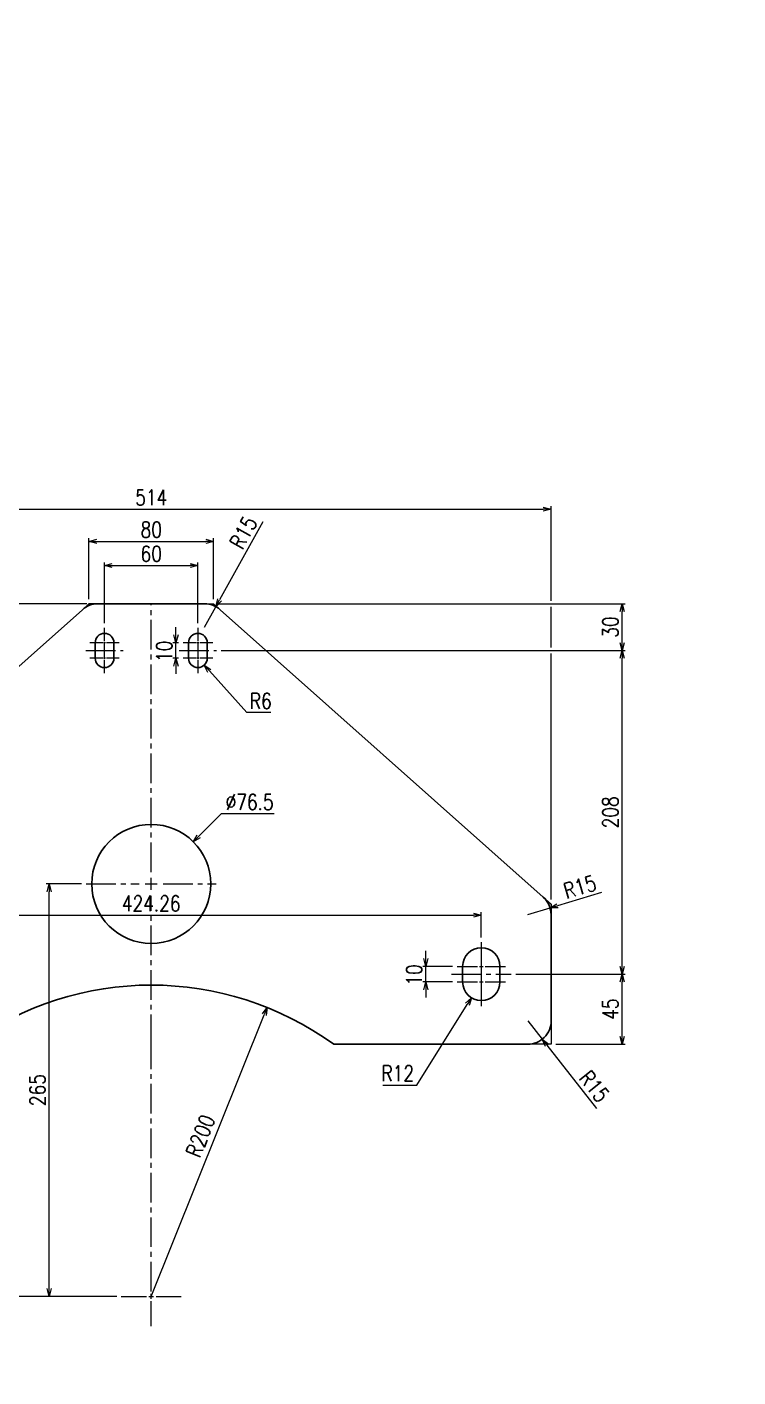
# Model space of a CAD drawing. Header units: millimetres. Extents: x 0 to 70370, y 0 to 11543.
# Drawn here: x 4933 to 5390, y 1235 to 2103 of the extents above; entities that cross this region are included whole.
import ezdxf
from ezdxf import colors
from ezdxf.entities.mleader import LeaderData, LeaderLine
from ezdxf.enums import TextEntityAlignment as Align
from ezdxf.math import Vec2, Vec3

# ---------------------------------------------------------------- set-up
doc = ezdxf.new("R2010")
doc.units = ezdxf.units.MM
doc.linetypes.add('CENTER2', pattern=[28.575, 19.05, -3.175, 3.175, -3.175])
for name, color, linetype, lineweight in [('01_外形線', 7, 'Continuous', 25), ('04_中心線', 1, 'CENTER2', 9), ('07_寸法線', 3, 'Continuous', 9)]:
    doc.layers.add(name, color=color, linetype=linetype, lineweight=lineweight)
doc.layers.add('10_補助線', color=8, linetype='Continuous', lineweight=13, plot=False)
doc.styles.get("Standard").update_dxf_attribs({"font": 'arial.ttf'})
doc.styles.add('寸法用', font='simplex.shx', dxfattribs={"width": 0.8, "bigfont": '@extfont2.shx'})
doc.dimstyles.new('機械製図用', dxfattribs={"dimtxt": 3.5, "dimasz": 3.5, "dimexe": 2, "dimexo": 0, "dimgap": 1.2, "dimtad": 1, "dimdsep": 46, "dimtxsty": '寸法用', "dimblk": 'OPEN30', "dimcen": 0, "dimclrd": 256, "dimclre": 256, "dimclrt": 7, "dimazin": 2, "dimtm": 1e-09, "dimtfac": 0.75, "dimtmove": 0, "dimatfit": 3, "dimldrblk": 'OPEN30', "dimfxl": 1, "dimlwd": -1, "dimlwe": -1, "dimarcsym": 0})
doc.dimstyles.new('機械製図用$3', dxfattribs={"dimtxt": 3.5, "dimasz": 3.5, "dimexe": 2, "dimexo": 0, "dimgap": 1.2, "dimtad": 1, "dimtih": 1, "dimtoh": 1, "dimdsep": 46, "dimtxsty": '寸法用', "dimblk": 'OPEN30', "dimcen": 0, "dimsd1": 1, "dimclrd": 256, "dimclre": 256, "dimclrt": 7, "dimazin": 2, "dimtm": 1e-09, "dimtfac": 0.75, "dimtofl": 0, "dimtmove": 0, "dimatfit": 3, "dimldrblk": 'OPEN30', "dimfxl": 1, "dimlwd": -1, "dimlwe": -1, "dimarcsym": 0})

# ---------------------------------------------------------------- blocks, each defined once
blk = doc.blocks.new('AM_BALLOON1')
at = {"transparency": 16777216}
blk.add_circle((0, 0), 5, dxfattribs=at)
blk.add_attdef('B_NUMBER', text='', height=3, dxfattribs=at).set_placement((0, 0), align=Align.MIDDLE_CENTER)
blk = doc.blocks.new('_OPEN')
at = {"color": 0, "linetype": 'ByBlock'}
for p, q in [((-1, 0.17), (0, 0)), ((0, 0), (-1, -0.17)), ((0, 0), (-1, 0))]:
    blk.add_line(p, q, dxfattribs=at)
blk = doc.blocks.new('_Open30')
at = {"color": 0, "linetype": 'ByBlock', "lineweight": -2}
for p, q in [((-1, 0.27), (0, 0)), ((0, 0), (-1, -0.27)), ((0, 0), (-1, 0))]:
    blk.add_line(p, q, dxfattribs=at)
blk = doc.blocks.new('*D2065')
at = {"layer": '07_寸法線', "transparency": 16777216}
for p, q in [((4972.63, 1735.21), (4972.63, 1774.33)), ((4977.63, 1772.33), (5047.63, 1772.33)), ((5052.63, 1735.21), (5052.63, 1774.33))]:
    blk.add_line(p, q, dxfattribs=at)
at = {"layer": 'Defpoints', "color": 0, "transparency": 16777216}
for p in [(5052.63, 1772.33), (4972.63, 1732.21), (5052.63, 1732.21)]:
    blk.add_point(p, dxfattribs=at)
at = {"layer": '07_寸法線', "transparency": 16777216, "xscale": 5, "yscale": 5, "zscale": 5, "rotation": 180}
blk.add_blockref('_Open30', (4972.63, 1772.33), dxfattribs=at)
at = {"layer": '07_寸法線', "transparency": 16777216, "xscale": 5, "yscale": 5, "zscale": 5}
blk.add_blockref('_Open30', (5052.63, 1772.33), dxfattribs=at)
at = {"layer": '07_寸法線', "color": 7, "transparency": 16777216, "insert": (5012.63, 1779.83), "char_height": 10, "attachment_point": 5, "style": '寸法用'}
blk.add_mtext('80', dxfattribs=at)
blk = doc.blocks.new('*D2066')
at = {"layer": '07_寸法線', "transparency": 16777216}
for p, q in [((4971.29, 1732.21), (4711.52, 1732.21)), ((4713.52, 1454.21), (4713.52, 1727.21)), ((4752.5, 1449.21), (4711.52, 1449.21))]:
    blk.add_line(p, q, dxfattribs=at)
at = {"layer": 'Defpoints', "color": 0, "transparency": 16777216}
for p in [(4713.52, 1732.21), (4974.29, 1732.21), (4755.5, 1449.21)]:
    blk.add_point(p, dxfattribs=at)
at = {"layer": '07_寸法線', "transparency": 16777216, "xscale": 5, "yscale": 5, "zscale": 5}
for p, rotation in [((4713.52, 1732.21), 90), ((4713.52, 1449.21), 270)]:
    blk.add_blockref('_Open30', p, dxfattribs=dict(at, rotation=rotation))
at = {"layer": '07_寸法線', "color": 7, "transparency": 16777216, "insert": (4706.02, 1590.71), "char_height": 10, "attachment_point": 5, "rotation": 90, "style": '寸法用'}
blk.add_mtext('283', dxfattribs=at)
blk = doc.blocks.new('*U2009')
at = {"layer": '04_中心線', "color": 0, "linetype": 'CENTER2', "transparency": 16777216}
for p, q in [((0, 3.14), (0, 162)), ((-19.21, 0), (-3.14, 0)), ((3.14, 0), (19.21, 0)), ((0, -19.21), (0, -3.14))]:
    blk.add_line(p, q, dxfattribs=at)
at = {"layer": '04_中心線', "color": 0, "linetype": 'Continuous', "transparency": 16777216}
for p, q in [((-1.57, 0), (1.57, 0)), ((0, -1.57), (0, 1.57))]:
    blk.add_line(p, q, dxfattribs=at)
blk = doc.blocks.new('*D2067')
at = {"layer": '07_寸法線', "transparency": 16777216}
blk.add_line((5012.63, 1287.21), (5085.32, 1468.16), dxfattribs=at)
at = {"layer": 'Defpoints', "color": 0, "transparency": 16777216}
for p in [(5087.18, 1472.8), (5012.63, 1287.21)]:
    blk.add_point(p, dxfattribs=at)
at = {"layer": '07_寸法線', "transparency": 16777216, "xscale": 5, "yscale": 5, "zscale": 5, "rotation": 68.11657860241499}
blk.add_blockref('_Open30', (5087.18, 1472.8), dxfattribs=at)
at = {"layer": '07_寸法線', "color": 7, "transparency": 16777216, "insert": (5044.3, 1390.24), "char_height": 10, "attachment_point": 5, "rotation": 68.11658, "style": '寸法用'}
blk.add_mtext('R200', dxfattribs=at)
blk = doc.blocks.new('*D2068')
at = {"layer": '07_寸法線', "transparency": 16777216}
for p, q in [((4752.5, 1449.21), (4711.52, 1449.21)), ((4713.52, 1292.21), (4713.52, 1444.21)), ((4990.43, 1287.21), (4711.52, 1287.21))]:
    blk.add_line(p, q, dxfattribs=at)
at = {"layer": 'Defpoints', "color": 0, "transparency": 16777216}
for p in [(4713.52, 1449.21), (4755.5, 1449.21), (4993.43, 1287.21)]:
    blk.add_point(p, dxfattribs=at)
at = {"layer": '07_寸法線', "transparency": 16777216, "xscale": 5, "yscale": 5, "zscale": 5}
for p, rotation in [((4713.52, 1449.21), 90), ((4713.52, 1287.21), 270)]:
    blk.add_blockref('_Open30', p, dxfattribs=dict(at, rotation=rotation))
at = {"layer": '07_寸法線', "color": 7, "transparency": 16777216, "insert": (4706.02, 1368.21), "char_height": 10, "attachment_point": 5, "rotation": 90, "style": '寸法用'}
blk.add_mtext('162', dxfattribs=at)
blk = doc.blocks.new('*D2069')
at = {"layer": '07_寸法線', "transparency": 16777216}
for p, q in [((4967.88, 1552.21), (4945.07, 1552.21)), ((4947.07, 1292.21), (4947.07, 1547.21)), ((4990.43, 1287.21), (4945.07, 1287.21))]:
    blk.add_line(p, q, dxfattribs=at)
at = {"layer": 'Defpoints', "color": 0, "transparency": 16777216}
for p in [(4947.07, 1552.21), (4970.88, 1552.21), (4993.43, 1287.21)]:
    blk.add_point(p, dxfattribs=at)
at = {"layer": '07_寸法線', "transparency": 16777216, "xscale": 5, "yscale": 5, "zscale": 5}
for p, rotation in [((4947.07, 1552.21), 90), ((4947.07, 1287.21), 270)]:
    blk.add_blockref('_Open30', p, dxfattribs=dict(at, rotation=rotation))
at = {"layer": '07_寸法線', "color": 7, "transparency": 16777216, "insert": (4939.57, 1419.71), "char_height": 10, "attachment_point": 5, "rotation": 90, "style": '寸法用'}
blk.add_mtext('265', dxfattribs=at)
blk = doc.blocks.new('*D2071')
at = {"layer": '07_寸法線', "transparency": 16777216}
for p, q in [((4982.63, 1719.71), (4982.63, 1758.83)), ((4987.63, 1756.83), (5037.63, 1756.83)), ((5042.63, 1719.71), (5042.63, 1758.83))]:
    blk.add_line(p, q, dxfattribs=at)
at = {"layer": 'Defpoints', "color": 0, "transparency": 16777216}
for p in [(5042.63, 1756.83), (4982.63, 1716.71), (5042.63, 1716.71)]:
    blk.add_point(p, dxfattribs=at)
at = {"layer": '07_寸法線', "transparency": 16777216, "xscale": 5, "yscale": 5, "zscale": 5, "rotation": 180}
blk.add_blockref('_Open30', (4982.63, 1756.83), dxfattribs=at)
at = {"layer": '07_寸法線', "transparency": 16777216, "xscale": 5, "yscale": 5, "zscale": 5}
blk.add_blockref('_Open30', (5042.63, 1756.83), dxfattribs=at)
at = {"layer": '07_寸法線', "color": 7, "transparency": 16777216, "insert": (5012.63, 1764.33), "char_height": 10, "attachment_point": 5, "style": '寸法用'}
blk.add_mtext('60', dxfattribs=at)
blk = doc.blocks.new('*D2072')
at = {"layer": '07_寸法線', "transparency": 16777216}
for p, q in [((5246.97, 1494.21), (5317.26, 1494.21)), ((5315.26, 1454.21), (5315.26, 1489.21)), ((5272.63, 1449.21), (5317.26, 1449.21))]:
    blk.add_line(p, q, dxfattribs=at)
at = {"layer": 'Defpoints', "color": 0, "transparency": 16777216}
for p in [(5243.97, 1494.21), (5315.26, 1494.21), (5269.63, 1449.21)]:
    blk.add_point(p, dxfattribs=at)
at = {"layer": '07_寸法線', "transparency": 16777216, "xscale": 5, "yscale": 5, "zscale": 5}
for p, rotation in [((5315.26, 1494.21), 90), ((5315.26, 1449.21), 270)]:
    blk.add_blockref('_Open30', p, dxfattribs=dict(at, rotation=rotation))
at = {"layer": '07_寸法線', "color": 7, "transparency": 16777216, "insert": (5307.76, 1471.71), "char_height": 10, "attachment_point": 5, "rotation": 90, "style": '寸法用'}
blk.add_mtext('45', dxfattribs=at)
blk = doc.blocks.new('*D2074')
at = {"layer": '07_寸法線', "transparency": 16777216}
for p, q in [((5057.63, 1702.21), (5317.26, 1702.21)), ((5315.26, 1499.21), (5315.26, 1697.21)), ((5246.97, 1494.21), (5317.26, 1494.21))]:
    blk.add_line(p, q, dxfattribs=at)
at = {"layer": 'Defpoints', "color": 0, "transparency": 16777216}
for p in [(5054.63, 1702.21), (5315.26, 1702.21), (5243.97, 1494.21)]:
    blk.add_point(p, dxfattribs=at)
at = {"layer": '07_寸法線', "transparency": 16777216, "xscale": 5, "yscale": 5, "zscale": 5}
for p, rotation in [((5315.26, 1702.21), 90), ((5315.26, 1494.21), 270)]:
    blk.add_blockref('_Open30', p, dxfattribs=dict(at, rotation=rotation))
at = {"layer": '07_寸法線', "color": 7, "transparency": 16777216, "insert": (5307.76, 1598.21), "char_height": 10, "attachment_point": 5, "rotation": 90, "style": '寸法用'}
blk.add_mtext('208', dxfattribs=at)
blk = doc.blocks.new('*U2008')
at = {"layer": '04_中心線', "color": 0, "linetype": 'CENTER2', "transparency": 16777216}
for p, q in [((0, 7.65), (0, 180)), ((-41.75, 0), (-7.65, 0)), ((7.65, 0), (41.75, 0)), ((0, -103), (0, -7.65))]:
    blk.add_line(p, q, dxfattribs=at)
at = {"layer": '04_中心線', "color": 0, "linetype": 'Continuous', "transparency": 16777216}
for p, q in [((-3.83, 0), (3.83, 0)), ((0, -3.83), (0, 3.83))]:
    blk.add_line(p, q, dxfattribs=at)
blk = doc.blocks.new('*D2075')
at = {"layer": '07_寸法線', "transparency": 16777216}
for p, q in [((4755.63, 1734.09), (4755.63, 1794.97)), ((4760.63, 1792.97), (5264.63, 1792.97)), ((5269.63, 1734.09), (5269.63, 1794.97)), ((4755.63, 1542.21), (4755.63, 1730.34)), ((5269.63, 1704.09), (5269.63, 1730.34)), ((5269.63, 1542.21), (5269.63, 1700.34))]:
    blk.add_line(p, q, dxfattribs=at)
at = {"layer": 'Defpoints', "color": 0, "transparency": 16777216}
for p in [(5269.63, 1792.97), (4755.63, 1539.21), (5269.63, 1539.21)]:
    blk.add_point(p, dxfattribs=at)
at = {"layer": '07_寸法線', "transparency": 16777216, "xscale": 5, "yscale": 5, "zscale": 5, "rotation": 180}
blk.add_blockref('_Open30', (4755.63, 1792.97), dxfattribs=at)
at = {"layer": '07_寸法線', "transparency": 16777216, "xscale": 5, "yscale": 5, "zscale": 5}
blk.add_blockref('_Open30', (5269.63, 1792.97), dxfattribs=at)
at = {"layer": '07_寸法線', "color": 7, "transparency": 16777216, "insert": (5012.63, 1800.47), "char_height": 10, "attachment_point": 5, "style": '寸法用'}
blk.add_mtext('514', dxfattribs=at)
blk = doc.blocks.new('*D2076')
at = {"layer": '07_寸法線', "transparency": 16777216}
for p, q in [((5055.63, 1732.21), (5317.26, 1732.21)), ((5315.26, 1707.21), (5315.26, 1727.21)), ((5272.63, 1702.21), (5317.26, 1702.21))]:
    blk.add_line(p, q, dxfattribs=at)
at = {"layer": 'Defpoints', "color": 0, "transparency": 16777216}
for p in [(5052.63, 1732.21), (5315.26, 1732.21), (5269.63, 1702.21)]:
    blk.add_point(p, dxfattribs=at)
at = {"layer": '07_寸法線', "transparency": 16777216, "xscale": 5, "yscale": 5, "zscale": 5}
for p, rotation in [((5315.26, 1732.21), 90), ((5315.26, 1702.21), 270)]:
    blk.add_blockref('_Open30', p, dxfattribs=dict(at, rotation=rotation))
at = {"layer": '07_寸法線', "color": 7, "transparency": 16777216, "insert": (5307.76, 1717.21), "char_height": 10, "attachment_point": 5, "rotation": 90, "style": '寸法用'}
blk.add_mtext('30', dxfattribs=at)
blk = doc.blocks.new('*D2079')
at = {"layer": '07_寸法線', "transparency": 16777216}
for p, q in [((5057.56, 1597.32), (5043.16, 1582.85)), ((5091.68, 1597.32), (5057.56, 1597.32))]:
    blk.add_line(p, q, dxfattribs=at)
at = {"layer": 'Defpoints', "color": 0, "transparency": 16777216}
for p in [(5039.63, 1579.31), (4985.64, 1525.11)]:
    blk.add_point(p, dxfattribs=at)
at = {"layer": '07_寸法線', "transparency": 16777216, "xscale": 5, "yscale": 5, "zscale": 5, "rotation": 225.1130028164063}
blk.add_blockref('_Open30', (5039.63, 1579.31), dxfattribs=at)
at = {"layer": '07_寸法線', "color": 7, "transparency": 16777216, "insert": (5075.87, 1604.82), "char_height": 10, "attachment_point": 5, "style": '寸法用'}
blk.add_mtext('∅76.5', dxfattribs=at)
blk = doc.blocks.new('*D2080')
at = {"layer": '07_寸法線', "transparency": 16777216}
for p, q in [((5183.3, 1422.99), (5215.75, 1474.8)), ((5161.38, 1422.99), (5183.3, 1422.99))]:
    blk.add_line(p, q, dxfattribs=at)
at = {"layer": 'Defpoints', "color": 0, "transparency": 16777216}
for p in [(5224.77, 1489.21), (5218.4, 1479.04)]:
    blk.add_point(p, dxfattribs=at)
at = {"layer": '07_寸法線', "transparency": 16777216, "xscale": 5, "yscale": 5, "zscale": 5, "rotation": 57.94675772785054}
blk.add_blockref('_Open30', (5218.4, 1479.04), dxfattribs=at)
at = {"layer": '07_寸法線', "color": 7, "transparency": 16777216, "insert": (5171.09, 1430.49), "char_height": 10, "attachment_point": 5, "style": '寸法用'}
blk.add_mtext('R12', dxfattribs=at)
blk = doc.blocks.new('*D2081')
at = {"layer": '07_寸法線', "transparency": 16777216}
for p, q in [((5074.07, 1662.25), (5049.99, 1689.03)), ((5089.53, 1662.25), (5074.07, 1662.25))]:
    blk.add_line(p, q, dxfattribs=at)
at = {"layer": 'Defpoints', "color": 0, "transparency": 16777216}
for p in [(5042.63, 1697.21), (5046.65, 1692.75)]:
    blk.add_point(p, dxfattribs=at)
at = {"layer": '07_寸法線', "transparency": 16777216, "xscale": 5, "yscale": 5, "zscale": 5, "rotation": 131.9660089245999}
blk.add_blockref('_Open30', (5046.65, 1692.75), dxfattribs=at)
at = {"layer": '07_寸法線', "color": 7, "transparency": 16777216, "insert": (5083.05, 1669.75), "char_height": 10, "attachment_point": 5, "style": '寸法用'}
blk.add_mtext('R6', dxfattribs=at)
blk = doc.blocks.new('*D2082')
at = {"layer": '07_寸法線', "transparency": 16777216}
for p, q in [((5189.1, 1504.21), (5189.1, 1509.21)), ((5206.27, 1499.21), (5187.1, 1499.21)), ((5189.1, 1489.21), (5189.1, 1499.21)), ((5206.27, 1489.21), (5187.1, 1489.21)), ((5189.1, 1484.21), (5189.1, 1479.21))]:
    blk.add_line(p, q, dxfattribs=at)
at = {"layer": 'Defpoints', "color": 0, "transparency": 16777216}
for p in [(5189.1, 1499.21), (5209.27, 1499.21), (5209.27, 1489.21)]:
    blk.add_point(p, dxfattribs=at)
at = {"layer": '07_寸法線', "transparency": 16777216, "xscale": 5, "yscale": 5, "zscale": 5}
for p, rotation in [((5189.1, 1499.21), 270), ((5189.1, 1489.21), 90)]:
    blk.add_blockref('_Open30', p, dxfattribs=dict(at, rotation=rotation))
at = {"layer": '07_寸法線', "color": 7, "transparency": 16777216, "insert": (5181.6, 1493.75), "char_height": 10, "attachment_point": 5, "rotation": 90, "style": '寸法用'}
blk.add_mtext('10', dxfattribs=at)
blk = doc.blocks.new('*D2083')
at = {"layer": '07_寸法線', "transparency": 16777216}
for p, q in [((5028.51, 1712.21), (5028.51, 1717.21)), ((5030.13, 1707.21), (5026.51, 1707.21)), ((5028.51, 1697.21), (5028.51, 1707.21)), ((5030.13, 1697.21), (5026.51, 1697.21)), ((5028.51, 1692.21), (5028.51, 1687.21))]:
    blk.add_line(p, q, dxfattribs=at)
at = {"layer": 'Defpoints', "color": 0, "transparency": 16777216}
for p in [(5028.51, 1707.21), (5033.13, 1707.21), (5033.13, 1697.21)]:
    blk.add_point(p, dxfattribs=at)
at = {"layer": '07_寸法線', "transparency": 16777216, "xscale": 5, "yscale": 5, "zscale": 5}
for p, rotation in [((5028.51, 1707.21), 270), ((5028.51, 1697.21), 90)]:
    blk.add_blockref('_Open30', p, dxfattribs=dict(at, rotation=rotation))
at = {"layer": '07_寸法線', "color": 7, "transparency": 16777216, "insert": (5021.01, 1701.62), "char_height": 10, "attachment_point": 5, "rotation": 90, "style": '寸法用'}
blk.add_mtext('10', dxfattribs=at)
blk = doc.blocks.new('*D2044')
at = {"layer": '07_寸法線', "transparency": 16777216}
for p, q in [((5254.63, 1464.21), (5263.93, 1452.43)), ((5299.07, 1407.89), (5267.02, 1448.51))]:
    blk.add_line(p, q, dxfattribs=at)
at = {"layer": 'Defpoints', "color": 0, "transparency": 16777216}
for p in [(5254.63, 1464.21), (5263.93, 1452.43)]:
    blk.add_point(p, dxfattribs=at)
at = {"layer": '07_寸法線', "transparency": 16777216, "xscale": 5, "yscale": 5, "zscale": 5, "rotation": 128.269585754039}
blk.add_blockref('_Open30', (5263.93, 1452.43), dxfattribs=at)
at = {"layer": '07_寸法線', "color": 7, "transparency": 16777216, "insert": (5297.39, 1422.12), "char_height": 10, "attachment_point": 5, "rotation": 308.26959, "style": '寸法用'}
blk.add_mtext('R15', dxfattribs=at)
blk = doc.blocks.new('*D2045')
at = {"layer": '07_寸法線', "transparency": 16777216}
for p, q in [((5301.99, 1546.65), (5273.8, 1538.21)), ((5254.63, 1532.48), (5269.01, 1536.78))]:
    blk.add_line(p, q, dxfattribs=at)
at = {"layer": 'Defpoints', "color": 0, "transparency": 16777216}
for p in [(5269.01, 1536.78), (5254.63, 1532.48)]:
    blk.add_point(p, dxfattribs=at)
at = {"layer": '07_寸法線', "transparency": 16777216, "xscale": 5, "yscale": 5, "zscale": 5, "rotation": 196.6611705849538}
blk.add_blockref('_Open30', (5269.01, 1536.78), dxfattribs=at)
at = {"layer": '07_寸法線', "color": 7, "transparency": 16777216, "insert": (5288.14, 1550.33), "char_height": 10, "attachment_point": 5, "rotation": 16.66117, "style": '寸法用'}
blk.add_mtext('R15', dxfattribs=at)
blk = doc.blocks.new('*D2046')
at = {"layer": '07_寸法線', "transparency": 16777216}
for p, q in [((5084.35, 1784.96), (5056.6, 1734.72)), ((5046.93, 1717.21), (5054.18, 1730.34))]:
    blk.add_line(p, q, dxfattribs=at)
at = {"layer": 'Defpoints', "color": 0, "transparency": 16777216}
for p in [(5054.18, 1730.34), (5046.93, 1717.21)]:
    blk.add_point(p, dxfattribs=at)
at = {"layer": '07_寸法線', "transparency": 16777216, "xscale": 5, "yscale": 5, "zscale": 5, "rotation": 241.0891395468761}
blk.add_blockref('_Open30', (5054.18, 1730.34), dxfattribs=at)
at = {"layer": '07_寸法線', "color": 7, "transparency": 16777216, "insert": (5071.88, 1777.9), "char_height": 10, "attachment_point": 5, "rotation": 61.08914, "style": '寸法用'}
blk.add_mtext('R15', dxfattribs=at)
blk = doc.blocks.new('*D2092')
at = {"layer": '07_寸法線', "transparency": 16777216}
for p, q in [((4800.5, 1517.71), (4800.5, 1534.16)), ((4805.5, 1532.16), (5219.77, 1532.16)), ((5224.77, 1517.71), (5224.77, 1534.16))]:
    blk.add_line(p, q, dxfattribs=at)
at = {"layer": 'Defpoints', "color": 0, "transparency": 16777216}
for p in [(5224.77, 1532.16), (4800.5, 1514.71), (5224.77, 1514.71)]:
    blk.add_point(p, dxfattribs=at)
at = {"layer": '07_寸法線', "transparency": 16777216, "xscale": 5, "yscale": 5, "zscale": 5, "rotation": 180}
blk.add_blockref('_Open30', (4800.5, 1532.16), dxfattribs=at)
at = {"layer": '07_寸法線', "transparency": 16777216, "xscale": 5, "yscale": 5, "zscale": 5}
blk.add_blockref('_Open30', (5224.77, 1532.16), dxfattribs=at)
at = {"layer": '07_寸法線', "color": 7, "transparency": 16777216, "insert": (5012.63, 1539.66), "char_height": 10, "attachment_point": 5, "style": '寸法用'}
blk.add_mtext('424.26', dxfattribs=at)

msp = doc.modelspace()

# ---------------------------------------------------------------- linework, layer by layer
at = {"layer": '01_外形線'}
for p, q in [((4976.635, 1707.21), (4976.635, 1697.21)), ((4988.635, 1697.21), (4988.635, 1707.21)), ((5036.635, 1697.21), (5036.635, 1707.21)), ((5048.635, 1707.21), (5048.635, 1697.21)), ((5212.767, 1499.21), (5212.767, 1489.21)), ((5236.767, 1489.21), (5236.767, 1499.21))]:
    msp.add_line(p, q, dxfattribs=at)
msp.add_lwpolyline([(5129.921, 1449.21), (5254.635, 1449.21, 0.4142136), (5269.635, 1464.21), (5269.635, 1532.477, 0.2141536), (5264.604, 1543.685), (5056.898, 1728.419, 0.1837595), (5046.93, 1732.21), (5012.635, 1732.21), (4978.34, 1732.21, 0.1837595), (4968.372, 1728.419), (4760.666, 1543.685, 0.2141536), (4755.635, 1532.477), (4755.635, 1464.21, 0.4142136), (4770.635, 1449.21), (4895.349, 1449.21, -0.3239944), (5129.921, 1449.21)], format="xyb", dxfattribs=at)
msp.add_circle((5012.635, 1552.21), 38.25, dxfattribs=at)
for centre, radius, start, end in [((4982.635, 1707.21), 6, 0, 180), ((5042.635, 1707.21), 6, 0, 180), ((4982.635, 1697.21), 6, 180, 0), ((5042.635, 1697.21), 6, 180, 0), ((5224.767, 1499.21), 12, 0, 180), ((5224.767, 1489.21), 12, 180, 0)]:
    msp.add_arc(centre, radius, start, end, dxfattribs=at)
at = {"layer": '04_中心線', "linetype": 'CENTER2'}
for p, q in [((4982.635, 1708.41), (4982.635, 1716.71)), ((4981.435, 1707.21), (4973.135, 1707.21)), ((4982.635, 1698.41), (4982.635, 1706.71)), ((4982.635, 1697.71), (4982.635, 1706.01)), ((4992.135, 1707.21), (4983.835, 1707.21)), ((4981.435, 1697.21), (4973.135, 1697.21)), ((4982.635, 1687.71), (4982.635, 1696.01)), ((4992.135, 1697.21), (4983.835, 1697.21)), ((5224.767, 1514.71), (5224.767, 1501.61)), ((5224.767, 1504.71), (5224.767, 1491.61)), ((5209.267, 1499.21), (5222.367, 1499.21)), ((5224.767, 1496.81), (5224.767, 1483.71)), ((5227.167, 1499.21), (5240.267, 1499.21)), ((5209.267, 1489.21), (5222.367, 1489.21)), ((5224.767, 1486.81), (5224.767, 1473.71)), ((5227.167, 1489.21), (5240.267, 1489.21))]:
    msp.add_line(p, q, dxfattribs=at)
at = {"layer": '04_中心線', "linetype": 'CENTER2', "extrusion": (0, 0, -1)}
for p, q in [((5042.635, 1716.71), (5042.635, 1708.41)), ((5041.435, 1707.21), (5033.135, 1707.21)), ((5042.635, 1706.71), (5042.635, 1698.41)), ((5042.635, 1706.01), (5042.635, 1697.71)), ((5052.135, 1707.21), (5043.835, 1707.21)), ((5041.435, 1697.21), (5033.135, 1697.21)), ((5042.635, 1696.01), (5042.635, 1687.71)), ((5052.135, 1697.21), (5043.835, 1697.21))]:
    msp.add_line(p, q, dxfattribs=at)
at = {"layer": '04_中心線'}
for p, q in [((4970.635, 1702.21), (4994.635, 1702.21)), ((5030.635, 1702.21), (5054.635, 1702.21)), ((5205.567, 1494.21), (5243.967, 1494.21))]:
    msp.add_line(p, q, dxfattribs=at)
at = {"layer": '04_中心線', "linetype": 'Continuous'}
for p, q in [((4983.235, 1707.21), (4982.035, 1707.21)), ((4982.635, 1706.61), (4982.635, 1707.81)), ((4983.235, 1697.21), (4982.035, 1697.21)), ((4982.635, 1696.61), (4982.635, 1697.81)), ((5223.567, 1499.21), (5225.967, 1499.21)), ((5224.767, 1500.41), (5224.767, 1498.01)), ((5223.567, 1489.21), (5225.967, 1489.21)), ((5224.767, 1490.41), (5224.767, 1488.01))]:
    msp.add_line(p, q, dxfattribs=at)
at = {"layer": '04_中心線', "linetype": 'Continuous', "extrusion": (0, 0, -1)}
for p, q in [((5043.235, 1707.21), (5042.035, 1707.21)), ((5042.635, 1707.81), (5042.635, 1706.61)), ((5043.235, 1697.21), (5042.035, 1697.21)), ((5042.635, 1697.81), (5042.635, 1696.61))]:
    msp.add_line(p, q, dxfattribs=at)
at = {"layer": '10_補助線'}
for points in [[(4978.34, 1732.21), (4972.635, 1732.21), (4968.372, 1728.419)], [(5046.93, 1732.21), (5052.635, 1732.21), (5056.898, 1728.419)], [(5264.604, 1543.685), (5269.635, 1539.21), (5269.635, 1532.477)], [(5269.635, 1464.21), (5269.635, 1449.21), (5254.635, 1449.21)]]:
    msp.add_lwpolyline(points, dxfattribs=at)

# ---------------------------------------------------------------- block references
at = {"layer": '04_中心線', "linetype": 'CENTER2'}
for name, p in [('*U2008', (5012.635, 1552.21)), ('*U2009', (5012.635, 1287.21))]:
    msp.add_blockref(name, p, dxfattribs=at)

# ---------------------------------------------------------------- dimensions: what is measured, and where the dimension line sits
at = {"layer": '07_寸法線'}
for base, p1, p2, picture, middle in [((5269.635, 1792.968), (4755.635, 1539.21), (5269.635, 1539.21), '*D2075', (5012.635, 1800.468)), ((5052.635, 1772.329), (4972.635, 1732.21), (5052.635, 1732.21), '*D2065', (5012.635, 1779.829)), ((5042.635, 1756.829), (4982.635, 1716.71), (5042.635, 1716.71), '*D2071', (5012.635, 1764.329)), ((5224.767, 1532.164), (4800.503, 1514.71), (5224.767, 1514.71), '*D2092', (5012.635, 1539.664))]:
    dim = msp.add_linear_dim(base=base, p1=p1, p2=p2, dimstyle='機械製図用', override={"dimtxt": 10, "dimasz": 5, "dimexo": 3, "dimgap": 2.5}, dxfattribs=at)
    dim.commit()
    dim.dimension.update_dxf_attribs({"geometry": picture, "text_midpoint": middle})
for center, mpoint, dimstyle, override, picture, middle in [((5046.93, 1717.21), (5054.181, 1730.341), '機械製図用', {"dimtxt": 10, "dimasz": 5, "dimgap": 2.5}, '*D2046', (5078.444, 1774.273)), ((5042.635, 1697.21), (5046.647, 1692.749), '機械製図用$3', {"dimtxt": 10, "dimasz": 5, "dimgap": 2.5}, '*D2081', (5083.05, 1662.252)), ((5224.767, 1489.21), (5218.399, 1479.04), '機械製図用$3', {"dimtxt": 10, "dimasz": 5, "dimgap": 2.5}, '*D2080', (5171.09, 1422.993)), ((5012.635, 1287.21), (5087.179, 1472.799), '機械製図用', {"dimtxt": 10, "dimasz": 5, "dimgap": 2.5, "dimtmove": 2}, '*D2067', (5044.296, 1390.242)), ((5254.635, 1464.21), (5263.925, 1452.434), '機械製図用', {"dimtxt": 10, "dimasz": 5, "dimgap": 2.5}, '*D2044', (5291.502, 1417.478))]:
    dim = msp.add_radius_dim(center=center, mpoint=mpoint, dimstyle=dimstyle, override=override, dxfattribs=at)
    dim.commit()
    dim.dimension.update_dxf_attribs({"geometry": picture, "text_midpoint": middle, "dimtype": 164})
for base, p1, p2, picture, middle in [((4713.519, 1732.21), (4755.503, 1449.21), (4974.294, 1732.21), '*D2066', (4706.019, 1590.71)), ((5315.257, 1732.21), (5269.635, 1702.21), (5052.635, 1732.21), '*D2076', (5307.757, 1717.21)), ((5315.257, 1702.21), (5243.967, 1494.21), (5054.635, 1702.21), '*D2074', (5307.757, 1598.21)), ((4947.068, 1552.21), (4993.427, 1287.21), (4970.885, 1552.21), '*D2069', (4939.568, 1419.71)), ((5315.257, 1494.21), (5269.635, 1449.21), (5243.967, 1494.21), '*D2072', (5307.757, 1471.71)), ((4713.519, 1449.21), (4993.427, 1287.21), (4755.503, 1449.21), '*D2068', (4706.019, 1368.21))]:
    dim = msp.add_linear_dim(base=base, p1=p1, p2=p2, angle=90, dimstyle='機械製図用', override={"dimtxt": 10, "dimasz": 5, "dimexo": 3, "dimgap": 2.5}, dxfattribs=at)
    dim.commit()
    dim.dimension.update_dxf_attribs({"geometry": picture, "text_midpoint": middle})
for base, p1, p2, picture, middle in [((5028.514, 1707.21), (5033.135, 1697.21), (5033.135, 1707.21), '*D2083', (5021.014, 1701.615)), ((5189.098, 1499.21), (5209.267, 1489.21), (5209.267, 1499.21), '*D2082', (5181.598, 1493.751))]:
    dim = msp.add_linear_dim(base=base, p1=p1, p2=p2, angle=90, dimstyle='機械製図用', override={"dimtxt": 10, "dimasz": 5, "dimexo": 3, "dimgap": 2.5, "dimtmove": 2}, dxfattribs=at)
    dim.commit()
    dim.dimension.update_dxf_attribs({"geometry": picture, "text_midpoint": middle, "dimtype": 160})
dim = msp.add_diameter_dim_2p(p1=(4985.642, 1525.11), p2=(5039.628, 1579.311), dimstyle='機械製図用$3', override={"dimtxt": 10, "dimasz": 5, "dimgap": 2.5}, dxfattribs=at)
dim.commit()
dim.dimension.update_dxf_attribs({"geometry": '*D2079', "text_midpoint": (5075.874, 1597.318), "dimtype": 163})
dim = msp.add_radius_dim(center=(5254.635, 1532.477), mpoint=(5269.005, 1536.778), dimstyle='機械製図用', override={"dimtxt": 10, "dimasz": 5, "dimgap": 2.5}, dxfattribs=at)
dim.commit()
dim.dimension.update_dxf_attribs({"geometry": '*D2045', "text_midpoint": (5288.137, 1550.332)})

# ---------------------------------------------------------------- leaders
ml = msp.add_multileader_block('Standard', dxfattribs=at)
ml.set_content('AM_BALLOON1', color=256, scale=9.3744318)
ml.set_attribute('B_NUMBER', '1', width=0)
ml.set_leader_properties(color=256, linetype='ByLayer', lineweight=-1)
ml.set_arrow_properties(name='OPEN')
ml.build(insert=Vec2(0, 0))
ml.multileader.update_dxf_attribs({"leader_type": 0, "has_dogleg": 0, "text_right_attachment_type": 6, "dogleg_length": 0, "arrow_head_size": 4.688, "scale": 2.5, "block_connection_type": 1})
ctx = ml.context
ctx.base_point, ctx.scale, ctx.char_height, ctx.arrow_head_size, ctx.landing_gap_size, ctx.plane_origin = Vec3(33418.771, 3166.995), 2.5, 9.375, 4.688, 4.688, Vec3(33418.771, 3166.995)
ctx.right_attachment, ctx.attachment_type = 6, 1
notes = []
notes.append((ctx, [(0, (0, 0, 0), (0, 0), (1, 0), 1, [])]))
ctx.block.insert = Vec3(33418.771, 3166.995)
ml = msp.add_multileader_block('Standard', dxfattribs=at)
ml.set_content('AM_BALLOON1', color=256, scale=7.4995455)
ml.set_attribute('B_NUMBER', '1A', width=0)
ml.set_leader_properties(color=256, linetype='ByLayer', lineweight=-1)
ml.set_arrow_properties(name='OPEN')
ml.build(insert=Vec2(0, 0))
ml.multileader.update_dxf_attribs({"leader_type": 0, "has_dogleg": 0, "text_right_attachment_type": 6, "dogleg_length": 0, "arrow_head_size": 3.75, "scale": 2.5, "block_connection_type": 1})
ctx = ml.context
ctx.base_point, ctx.scale, ctx.char_height, ctx.arrow_head_size, ctx.landing_gap_size, ctx.plane_origin = Vec3(35324.795, 3132.322), 2.5, 7.5, 3.75, 3.75, Vec3(35324.795, 3132.322)
ctx.right_attachment, ctx.attachment_type = 6, 1
notes.append((ctx, [(0, (0, 0, 0), (0, 0), (1, 0), 1, [])]))
ctx.block.insert = Vec3(35324.795, 3132.322)
ml = msp.add_multileader_block('Standard', dxfattribs=at)
ml.set_content('AM_BALLOON1', color=256, scale=7.4995455)
ml.set_attribute('B_NUMBER', '2', width=0)
ml.set_leader_properties(color=256, linetype='ByLayer', lineweight=-1)
ml.set_arrow_properties(name='OPEN')
ml.build(insert=Vec2(0, 0))
ml.multileader.update_dxf_attribs({"leader_type": 0, "has_dogleg": 0, "text_right_attachment_type": 6, "dogleg_length": 0, "arrow_head_size": 3.75, "scale": 2.5, "block_connection_type": 1})
ctx = ml.context
ctx.base_point, ctx.scale, ctx.char_height, ctx.arrow_head_size, ctx.landing_gap_size, ctx.plane_origin = Vec3(37084.606, 2712.991), 2.5, 7.5, 3.75, 3.75, Vec3(37084.606, 2712.991)
ctx.right_attachment, ctx.attachment_type = 6, 1
notes.append((ctx, [(0, (0, 0, 0), (0, 0), (1, 0), 1, [])]))
ctx.block.insert = Vec3(37084.606, 2712.991)
ml = msp.add_multileader_block('Standard', dxfattribs=at)
ml.set_content('AM_BALLOON1', color=256, scale=7.4995455)
ml.set_attribute('B_NUMBER', '3', width=0)
ml.set_leader_properties(color=256, linetype='ByLayer', lineweight=-1)
ml.set_arrow_properties(name='OPEN')
ml.build(insert=Vec2(0, 0))
ml.multileader.update_dxf_attribs({"leader_type": 0, "has_dogleg": 0, "text_right_attachment_type": 6, "dogleg_length": 0, "arrow_head_size": 3.75, "scale": 2.5, "block_connection_type": 1})
ctx = ml.context
ctx.base_point, ctx.scale, ctx.char_height, ctx.arrow_head_size, ctx.landing_gap_size, ctx.plane_origin = Vec3(38565.945, 2679.176), 2.5, 7.5, 3.75, 3.75, Vec3(38565.945, 2679.176)
ctx.right_attachment, ctx.attachment_type = 6, 1
notes.append((ctx, [(0, (0, 0, 0), (0, 0), (1, 0), 1, [])]))
ctx.block.insert = Vec3(38565.945, 2679.176)
ml = msp.add_multileader_block('Standard', dxfattribs=at)
ml.set_content('AM_BALLOON1', color=256, scale=6.9995758)
ml.set_attribute('B_NUMBER', '1', width=0)
ml.set_leader_properties(color=256, linetype='ByLayer', lineweight=-1)
ml.set_arrow_properties(name='OPEN')
ml.build(insert=Vec2(0, 0))
ml.multileader.update_dxf_attribs({"leader_type": 0, "has_dogleg": 0, "text_right_attachment_type": 6, "dogleg_length": 0, "arrow_head_size": 3.5, "scale": 2.5, "block_connection_type": 1})
ctx = ml.context
ctx.base_point, ctx.scale, ctx.char_height, ctx.arrow_head_size, ctx.landing_gap_size, ctx.plane_origin = Vec3(22618.86, 2460.666), 2.5, 7, 3.5, 3.5, Vec3(22618.86, 2460.666)
ctx.right_attachment, ctx.attachment_type = 6, 1
notes.append((ctx, [(0, (0, 0, 0), (0, 0), (1, 0), 1, [])]))
ctx.block.insert = Vec3(22618.86, 2460.666)
ml = msp.add_multileader_block('Standard', dxfattribs=at)
ml.set_content('AM_BALLOON1', color=256, scale=7.4995455)
ml.set_attribute('B_NUMBER', '1B', width=0)
ml.set_leader_properties(color=256, linetype='ByLayer', lineweight=-1)
ml.set_arrow_properties(name='OPEN')
ml.build(insert=Vec2(0, 0))
ml.multileader.update_dxf_attribs({"leader_type": 0, "has_dogleg": 0, "text_right_attachment_type": 6, "dogleg_length": 0, "arrow_head_size": 3.75, "scale": 2.5, "block_connection_type": 1})
ctx = ml.context
ctx.base_point, ctx.scale, ctx.char_height, ctx.arrow_head_size, ctx.landing_gap_size, ctx.plane_origin = Vec3(35324.795, 2449.628), 2.5, 7.5, 3.75, 3.75, Vec3(35324.795, 2449.628)
ctx.right_attachment, ctx.attachment_type = 6, 1
notes.append((ctx, [(0, (0, 0, 0), (0, 0), (1, 0), 1, [])]))
ctx.block.insert = Vec3(35324.795, 2449.628)
ml = msp.add_multileader_block('Standard', dxfattribs=at)
ml.set_content('AM_BALLOON1', color=256, scale=5.2496818)
ml.set_attribute('B_NUMBER', '1', width=0)
ml.set_leader_properties(color=256, linetype='ByLayer', lineweight=-1)
ml.set_arrow_properties(name='OPEN')
ml.build(insert=Vec2(0, 0))
ml.multileader.update_dxf_attribs({"leader_type": 0, "has_dogleg": 0, "text_right_attachment_type": 6, "dogleg_length": 0, "arrow_head_size": 2.625, "scale": 2.5, "block_connection_type": 1})
ctx = ml.context
ctx.base_point, ctx.scale, ctx.char_height, ctx.arrow_head_size, ctx.landing_gap_size, ctx.plane_origin = Vec3(15728.524, 2067.426), 2.5, 5.25, 2.625, 2.625, Vec3(15728.524, 2067.426)
ctx.right_attachment, ctx.attachment_type = 6, 1
notes.append((ctx, [(0, (0, 0, 0), (0, 0), (1, 0), 1, [])]))
ctx.block.insert = Vec3(15728.524, 2067.426)
ml = msp.add_multileader_block('Standard', dxfattribs=at)
ml.set_content('AM_BALLOON1', color=256, scale=5.0246955)
ml.set_attribute('B_NUMBER', '1', width=0)
ml.set_leader_properties(color=256, linetype='ByLayer', lineweight=-1)
ml.set_arrow_properties(name='OPEN')
ml.build(insert=Vec2(0, 0))
ml.multileader.update_dxf_attribs({"leader_type": 0, "has_dogleg": 0, "text_right_attachment_type": 6, "dogleg_length": 0, "arrow_head_size": 2.513, "scale": 2.5, "block_connection_type": 1})
ctx = ml.context
ctx.base_point, ctx.scale, ctx.char_height, ctx.arrow_head_size, ctx.landing_gap_size, ctx.plane_origin = Vec3(40332.084, 2013.345), 2.5, 5.025, 2.513, 2.513, Vec3(40332.084, 2013.345)
ctx.right_attachment, ctx.attachment_type = 6, 1
notes.append((ctx, [(0, (0, 0, 0), (0, 0), (1, 0), 1, [])]))
ctx.block.insert = Vec3(40332.084, 2013.345)
ml = msp.add_multileader_block('Standard', dxfattribs=at)
ml.set_content('AM_BALLOON1', color=256, scale=5.0246955)
ml.set_attribute('B_NUMBER', '2', width=0)
ml.set_leader_properties(color=256, linetype='ByLayer', lineweight=-1)
ml.set_arrow_properties(name='OPEN')
ml.build(insert=Vec2(0, 0))
ml.multileader.update_dxf_attribs({"leader_type": 0, "has_dogleg": 0, "text_right_attachment_type": 6, "dogleg_length": 0, "arrow_head_size": 2.513, "scale": 2.5, "block_connection_type": 1})
ctx = ml.context
ctx.base_point, ctx.scale, ctx.char_height, ctx.arrow_head_size, ctx.landing_gap_size, ctx.plane_origin = Vec3(41277.991, 2013.345), 2.5, 5.025, 2.513, 2.513, Vec3(41277.991, 2013.345)
ctx.right_attachment, ctx.attachment_type = 6, 1
notes.append((ctx, [(0, (0, 0, 0), (0, 0), (1, 0), 1, [])]))
ctx.block.insert = Vec3(41277.991, 2013.345)
ml = msp.add_multileader_block('Standard', dxfattribs=at)
ml.set_content('AM_BALLOON1', color=256, scale=5.2496818)
ml.set_attribute('B_NUMBER', '2', width=0)
ml.set_leader_properties(color=256, linetype='ByLayer', lineweight=-1)
ml.set_arrow_properties(name='OPEN')
ml.build(insert=Vec2(0, 0))
ml.multileader.update_dxf_attribs({"leader_type": 0, "has_dogleg": 0, "text_right_attachment_type": 6, "dogleg_length": 0, "arrow_head_size": 2.625, "scale": 2.5, "block_connection_type": 1})
ctx = ml.context
ctx.base_point, ctx.scale, ctx.char_height, ctx.arrow_head_size, ctx.landing_gap_size, ctx.plane_origin = Vec3(5544.308, 1965.395), 2.5, 5.25, 2.625, 2.625, Vec3(5544.308, 1965.395)
ctx.right_attachment, ctx.attachment_type = 6, 1
notes.append((ctx, [(0, (0, 0, 0), (0, 0), (1, 0), 1, [])]))
ctx.block.insert = Vec3(5544.308, 1965.395)
ml = msp.add_multileader_block('Standard', dxfattribs=at)
ml.set_content('AM_BALLOON1', color=256, scale=7.4995455)
ml.set_attribute('B_NUMBER', '3', width=0)
ml.set_leader_properties(color=256, linetype='ByLayer', lineweight=-1)
ml.set_arrow_properties(name='OPEN')
ml.build(insert=Vec2(0, 0))
ml.multileader.update_dxf_attribs({"leader_type": 0, "has_dogleg": 0, "text_right_attachment_type": 6, "dogleg_length": 0, "arrow_head_size": 3.75, "scale": 2.5, "block_connection_type": 1})
ctx = ml.context
ctx.base_point, ctx.scale, ctx.char_height, ctx.arrow_head_size, ctx.landing_gap_size, ctx.plane_origin = Vec3(38565.945, 1903.883), 2.5, 7.5, 3.75, 3.75, Vec3(38565.945, 1903.883)
ctx.right_attachment, ctx.attachment_type = 6, 1
notes.append((ctx, [(0, (0, 0, 0), (0, 0), (1, 0), 1, [])]))
ctx.block.insert = Vec3(38565.945, 1903.883)
ml = msp.add_multileader_block('Standard', dxfattribs=at)
ml.set_content('AM_BALLOON1', color=256, scale=5.2496818)
ml.set_attribute('B_NUMBER', '2', width=0)
ml.set_leader_properties(color=256, linetype='ByLayer', lineweight=-1)
ml.set_arrow_properties(name='OPEN')
ml.build(insert=Vec2(0, 0))
ml.multileader.update_dxf_attribs({"leader_type": 0, "has_dogleg": 0, "text_right_attachment_type": 6, "dogleg_length": 0, "arrow_head_size": 2.625, "scale": 2.5, "block_connection_type": 1})
ctx = ml.context
ctx.base_point, ctx.scale, ctx.char_height, ctx.arrow_head_size, ctx.landing_gap_size, ctx.plane_origin = Vec3(16683.432, 1742.198), 2.5, 5.25, 2.625, 2.625, Vec3(16683.432, 1742.198)
ctx.right_attachment, ctx.attachment_type = 6, 1
notes.append((ctx, [(0, (0, 0, 0), (0, 0), (1, 0), 1, [])]))
ctx.block.insert = Vec3(16683.432, 1742.198)
ml = msp.add_multileader_block('Standard', dxfattribs=at)
ml.set_content('AM_BALLOON1', color=256, scale=7.4995455)
ml.set_attribute('B_NUMBER', '1C', width=0)
ml.set_leader_properties(color=256, linetype='ByLayer', lineweight=-1)
ml.set_arrow_properties(name='OPEN')
ml.build(insert=Vec2(0, 0))
ml.multileader.update_dxf_attribs({"leader_type": 0, "has_dogleg": 0, "text_right_attachment_type": 6, "dogleg_length": 0, "arrow_head_size": 3.75, "scale": 2.5, "block_connection_type": 1})
ctx = ml.context
ctx.base_point, ctx.scale, ctx.char_height, ctx.arrow_head_size, ctx.landing_gap_size, ctx.plane_origin = Vec3(35324.795, 1714.135), 2.5, 7.5, 3.75, 3.75, Vec3(35324.795, 1714.135)
ctx.right_attachment, ctx.attachment_type = 6, 1
notes.append((ctx, [(0, (0, 0, 0), (0, 0), (1, 0), 1, [])]))
ctx.block.insert = Vec3(35324.795, 1714.135)
ml = msp.add_multileader_block('Standard', dxfattribs=at)
ml.set_content('AM_BALLOON1', color=256, scale=6.9995758)
ml.set_attribute('B_NUMBER', '2', width=0)
ml.set_leader_properties(color=256, linetype='ByLayer', lineweight=-1)
ml.set_arrow_properties(name='OPEN')
ml.build(insert=Vec2(0, 0))
ml.multileader.update_dxf_attribs({"leader_type": 0, "has_dogleg": 0, "text_right_attachment_type": 6, "dogleg_length": 0, "arrow_head_size": 3.5, "scale": 2.5, "block_connection_type": 1})
ctx = ml.context
ctx.base_point, ctx.scale, ctx.char_height, ctx.arrow_head_size, ctx.landing_gap_size, ctx.plane_origin = Vec3(22743.872, 1508.25), 2.5, 7, 3.5, 3.5, Vec3(22743.872, 1508.25)
ctx.right_attachment, ctx.attachment_type = 6, 1
notes.append((ctx, [(0, (0, 0, 0), (0, 0), (1, 0), 1, [])]))
ctx.block.insert = Vec3(22743.872, 1508.25)
ml = msp.add_multileader_block('Standard', dxfattribs=at)
ml.set_content('AM_BALLOON1', color=256, scale=6.9995758)
ml.set_attribute('B_NUMBER', '3', width=0)
ml.set_leader_properties(color=256, linetype='ByLayer', lineweight=-1)
ml.set_arrow_properties(name='OPEN')
ml.build(insert=Vec2(0, 0))
ml.multileader.update_dxf_attribs({"leader_type": 0, "has_dogleg": 0, "text_right_attachment_type": 6, "dogleg_length": 0, "arrow_head_size": 3.5, "scale": 2.5, "block_connection_type": 1})
ctx = ml.context
ctx.base_point, ctx.scale, ctx.char_height, ctx.arrow_head_size, ctx.landing_gap_size, ctx.plane_origin = Vec3(23368.684, 1508.25), 2.5, 7, 3.5, 3.5, Vec3(23368.684, 1508.25)
ctx.right_attachment, ctx.attachment_type = 6, 1
notes.append((ctx, [(0, (0, 0, 0), (0, 0), (1, 0), 1, [])]))
ctx.block.insert = Vec3(23368.684, 1508.25)
ml = msp.add_multileader_block('Standard', dxfattribs=at)
ml.set_content('AM_BALLOON1', color=256, scale=2.4998485)
ml.set_attribute('B_NUMBER', '4', width=0)
ml.set_leader_properties(color=256, linetype='ByLayer', lineweight=-1)
ml.set_arrow_properties(name='OPEN')
ml.build(insert=Vec2(0, 0))
ml.multileader.update_dxf_attribs({"leader_type": 0, "has_dogleg": 0, "text_right_attachment_type": 6, "dogleg_length": 0, "arrow_head_size": 1.25, "scale": 2.5, "block_connection_type": 1})
ctx = ml.context
ctx.base_point, ctx.scale, ctx.char_height, ctx.arrow_head_size, ctx.landing_gap_size, ctx.plane_origin = Vec3(28311.936, 1443.584), 2.5, 2.5, 1.25, 1.25, Vec3(28311.936, 1443.584)
ctx.right_attachment, ctx.attachment_type = 6, 1
notes.append((ctx, [(0, (0, 0, 0), (0, 0), (1, 0), 1, [])]))
ctx.block.insert = Vec3(28311.936, 1443.584)
for ctx, leaders in notes:
    for number, flags, end, landing, length, lines in leaders:
        leader = LeaderData()
        leader.index, (leader.has_last_leader_line, leader.has_dogleg_vector, leader.attachment_direction) = number, flags
        leader.last_leader_point, leader.dogleg_vector, leader.dogleg_length = Vec3(end), Vec3(landing), length
        for number, points, colour, breaks in lines:
            line = LeaderLine()
            line.index, line.vertices, line.color, line.breaks = number, Vec3.list(points), colors.encode_raw_color(colour), breaks
            leader.lines.append(line)
        ctx.leaders.append(leader)

doc.saveas('drawing.dxf')
